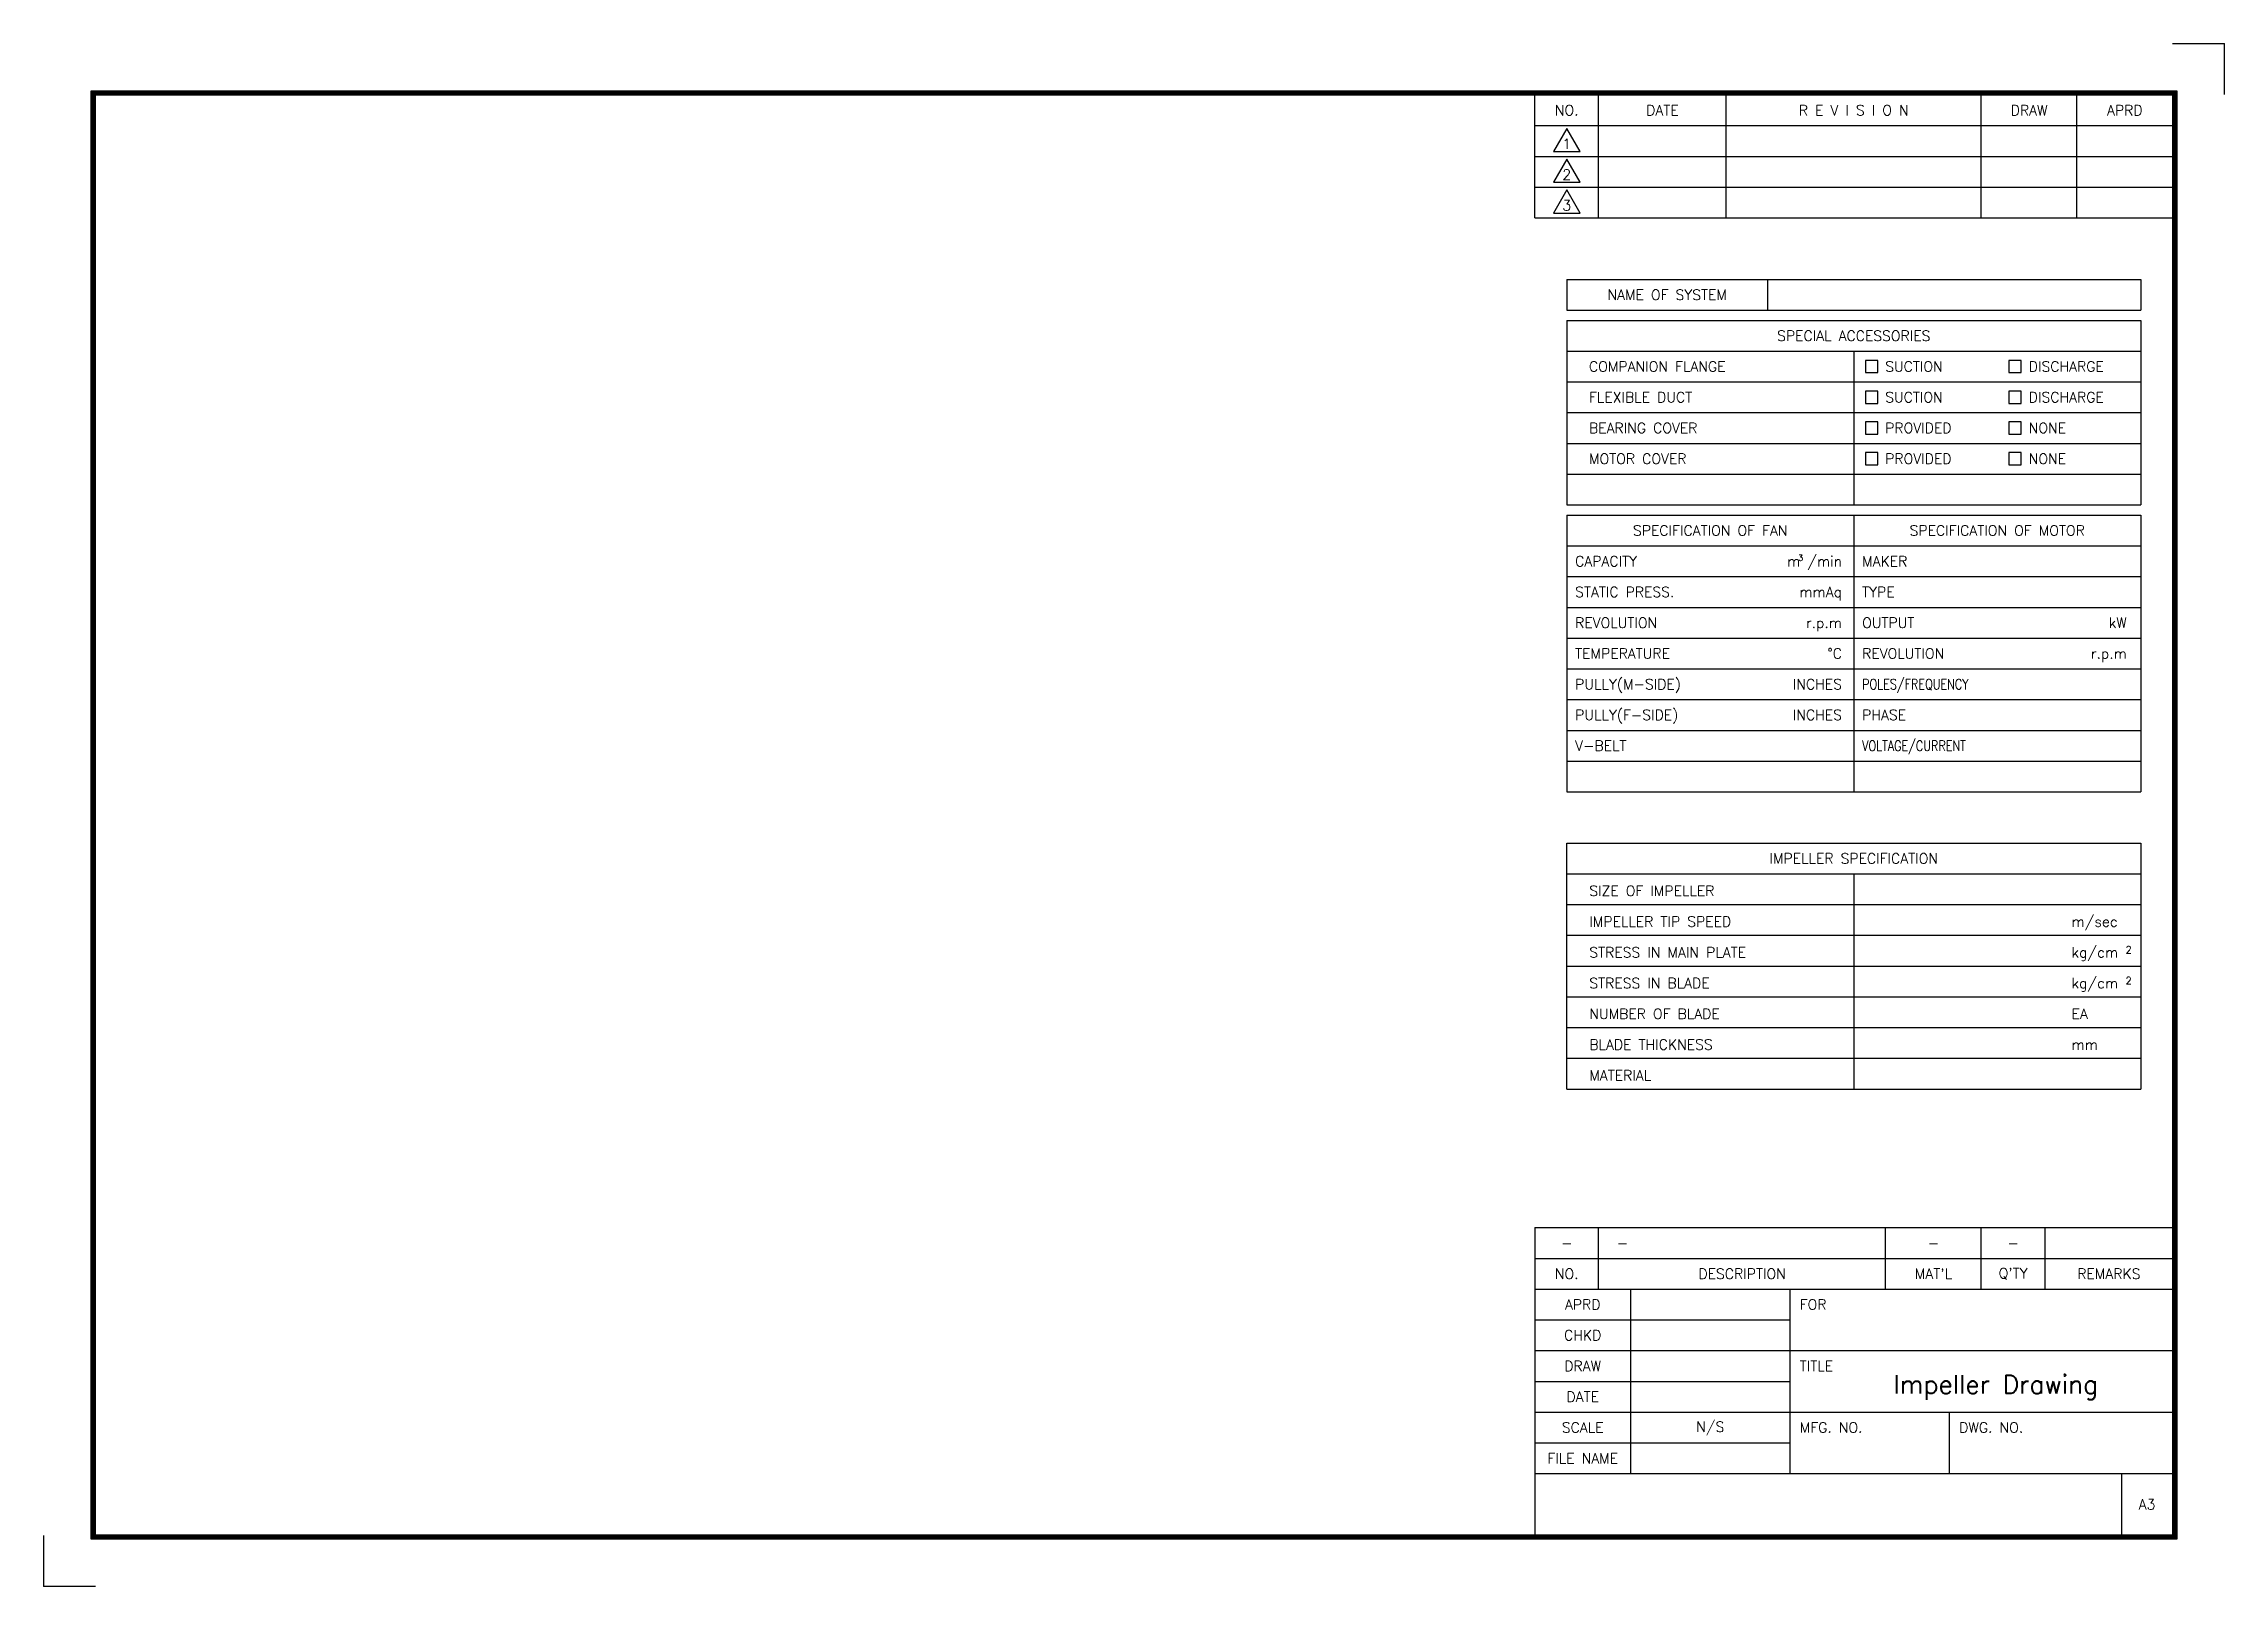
# Model space of a CAD drawing. Extents: x -136 to 290, y -174 to 127.
import ezdxf
from ezdxf.enums import TextEntityAlignment as Align

# ---------------------------------------------------------------- set-up
doc = ezdxf.new("R2010")
doc.units = 0
doc.header["$LTSCALE"] = 0.25
doc.styles.get("Standard").update_dxf_attribs({"font": 'romans.shx', "width": 0.8, "bigfont": 'whgtxt.shx'})

msp = doc.modelspace()

# ---------------------------------------------------------------- linework, layer by layer
at = {"color": 5}
for p, q in [((280, 127), (290.1, 127)), ((290.1, 117.1), (290.1, 127)), ((-135.6, -164.14), (-135.6, -174.04)), ((-125.5, -174.04), (-135.6, -174.04))]:
    msp.add_line(p, q, dxfattribs=at)
at = {"color": 4, "ltscale": 45.75}
for p, q in [((-126.3, 117.8), (280.8, 117.8)), ((-126.3, -164.84), (-126.3, 117.8)), ((-126.2, 117.7), (280.7, 117.7)), ((-126.2, -164.74), (-126.2, 117.7)), ((-126.1, 117.6), (280.6, 117.6)), ((-126.1, -164.64), (-126.1, 117.6)), ((-126, 117.5), (280.5, 117.5)), ((-126, -164.54), (-126, 117.5)), ((-125.9, 117.4), (280.4, 117.4)), ((-125.9, -164.44), (-125.9, 117.4)), ((-125.8, 117.3), (280.3, 117.3)), ((-125.8, -164.34), (-125.8, 117.3)), ((-125.7, 117.2), (280.2, 117.2)), ((-125.7, -164.24), (-125.7, 117.2)), ((-125.6, 117.1), (280.1, 117.1)), ((-125.6, -164.14), (-125.6, 117.1)), ((-125.5, 117), (280, 117)), ((-125.5, -164.04), (-125.5, 117)), ((167.95, 93), (167.95, 117)), ((192.85, 93), (192.85, 117)), ((242.65, 93), (242.65, 117)), ((261.32, 93), (261.32, 117)), ((280, 117), (280, -164.04)), ((280.1, 117.1), (280.1, -164.14)), ((280.2, 117.2), (280.2, -164.24)), ((280.3, 117.3), (280.3, -164.34)), ((280.4, 117.4), (280.4, -164.44)), ((280.5, 117.5), (280.5, -164.54)), ((280.6, 117.6), (280.6, -164.64)), ((280.7, 117.7), (280.7, -164.74)), ((280.8, 117.8), (280.8, -164.84)), ((155.5, 111), (280, 111)), ((161.72, 110.44), (159.13, 105.94)), ((164.32, 105.94), (161.72, 110.44)), ((155.5, 105), (280, 105)), ((159.13, 105.94), (164.32, 105.94)), ((161.72, 104.44), (159.13, 99.94)), ((164.32, 99.94), (161.72, 104.44)), ((155.5, 99), (280, 99)), ((159.13, 99.94), (164.32, 99.94)), ((161.72, 98.44), (159.13, 93.94)), ((164.32, 93.94), (161.72, 98.44)), ((159.13, 93.94), (164.32, 93.94)), ((155.5, 93), (280, 93)), ((161.72, 81), (273.77, 81)), ((161.72, 81), (161.72, 75)), ((200.94, 81), (200.94, 75)), ((273.77, 81), (273.77, 75)), ((161.72, 75), (273.77, 75)), ((161.72, 73), (273.77, 73)), ((161.72, 73), (161.72, 37)), ((273.77, 73), (273.77, 37)), ((161.72, 67), (273.77, 67)), ((217.75, 67), (217.75, 37)), ((220.03, 65.2), (220.03, 62.8)), ((222.43, 65.2), (220.03, 65.2)), ((222.43, 62.8), (222.43, 65.2)), ((250.44, 65.2), (248.04, 65.2)), ((248.04, 65.2), (248.04, 62.8)), ((250.44, 62.8), (250.44, 65.2)), ((161.72, 61), (273.77, 61)), ((220.03, 62.8), (222.43, 62.8)), ((248.04, 62.8), (250.44, 62.8)), ((222.43, 59.2), (220.03, 59.2)), ((220.03, 59.2), (220.03, 56.8)), ((220.03, 56.8), (222.43, 56.8)), ((222.43, 56.8), (222.43, 59.2)), ((250.44, 59.2), (248.04, 59.2)), ((248.04, 59.2), (248.04, 56.8)), ((248.04, 56.8), (250.44, 56.8)), ((250.44, 56.8), (250.44, 59.2)), ((161.72, 55), (273.77, 55)), ((222.43, 53.2), (220.03, 53.2)), ((220.03, 53.2), (220.03, 50.8)), ((222.43, 50.8), (222.43, 53.2)), ((250.44, 53.2), (248.04, 53.2)), ((248.04, 53.2), (248.04, 50.8)), ((250.44, 50.8), (250.44, 53.2)), ((161.72, 49), (273.77, 49)), ((220.03, 50.8), (222.43, 50.8)), ((220.03, 47.2), (220.03, 44.8)), ((222.43, 47.2), (220.03, 47.2)), ((222.43, 44.8), (222.43, 47.2)), ((248.04, 50.8), (250.44, 50.8)), ((250.44, 47.2), (248.04, 47.2)), ((248.04, 47.2), (248.04, 44.8)), ((250.44, 44.8), (250.44, 47.2)), ((161.72, 43), (273.77, 43)), ((220.03, 44.8), (222.43, 44.8)), ((248.04, 44.8), (250.44, 44.8)), ((161.72, 37), (273.77, 37)), ((161.72, 35), (273.77, 35)), ((161.72, 35), (161.72, -19)), ((217.75, 35), (217.75, -19)), ((273.77, 35), (273.77, -19)), ((161.72, 29), (273.77, 29)), ((161.72, 23), (273.77, 23)), ((161.72, 17), (273.77, 17)), ((161.72, 11), (273.77, 11)), ((161.72, 5), (273.77, 5)), ((161.72, -1), (273.77, -1)), ((161.72, -7), (273.77, -7)), ((161.72, -13), (273.77, -13)), ((161.72, -19), (273.77, -19)), ((161.72, -29), (273.77, -29)), ((161.72, -77), (161.72, -29)), ((273.77, -29), (273.77, -77)), ((161.72, -35), (273.77, -35)), ((217.75, -35), (217.75, -77)), ((161.72, -41), (273.77, -41)), ((161.72, -47), (273.77, -47)), ((161.72, -53), (273.77, -53)), ((161.72, -59), (273.77, -59)), ((161.72, -65), (273.77, -65)), ((161.72, -71), (273.77, -71)), ((161.72, -77), (273.77, -77)), ((155.5, -104.04), (280, -104.04)), ((167.95, -116.04), (167.95, -104.04)), ((223.97, -116.04), (223.97, -104.04)), ((242.65, -116.04), (242.65, -104.04)), ((255.1, -116.04), (255.1, -104.04)), ((155.5, -110.04), (280, -110.04)), ((174.17, -116.04), (174.17, -152.04)), ((205.3, -116.04), (205.3, -152.04)), ((155.5, -122.04), (205.3, -122.04)), ((155.5, -128.04), (205.3, -128.04)), ((205.3, -128.04), (280, -128.04)), ((155.5, -134.04), (205.3, -134.04)), ((155.5, -140.04), (205.3, -140.04)), ((205.3, -140.04), (280, -140.04)), ((236.42, -152.04), (236.42, -140.04)), ((155.5, -146.04), (205.3, -146.04)), ((155.5, -152.04), (280, -152.04)), ((270, -152.04), (270, -164.04)), ((280.8, -164.84), (-126.3, -164.84)), ((280.7, -164.74), (-126.2, -164.74)), ((280.6, -164.64), (-126.1, -164.64)), ((280.5, -164.54), (-126, -164.54)), ((280.4, -164.44), (-125.9, -164.44)), ((280.3, -164.34), (-125.8, -164.34)), ((280.2, -164.24), (-125.7, -164.24)), ((280.1, -164.14), (-125.6, -164.14)), ((280, -164.04), (-125.5, -164.04))]:
    msp.add_line(p, q, dxfattribs=at)
at = {"ltscale": 45.75}
for p, q in [((155.5, 93), (155.5, 117)), ((155.5, -104.04), (155.5, -164.04)), ((155.5, -116.04), (280, -116.04))]:
    msp.add_line(p, q, dxfattribs=at)

# ---------------------------------------------------------------- texts
at = {"color": 4, "ltscale": 45.75}
for s, p in [('NO.', (161.72, 114)), ('DATE', (180.4, 114)), ('R E V I S I O N', (217.75, 114)), ('DRAW', (251.99, 114)), ('APRD', (270.66, 114)), ('1', (161.72, 107.44)), ('2', (161.72, 101.44)), ('3', (161.72, 95.44)), ('NAME OF SYSTEM', (181.33, 78)), ('SPECIAL ACCESSORIES', (217.75, 70)), ('SPECIFICATION OF FAN', (189.74, 32)), ('SPECIFICATION OF MOTOR', (245.76, 32)), ('IMPELLER SPECIFICATION', (217.75, -32)), ('NO.', (161.72, -113.04)), ('DESCRIPTION', (195.96, -113.04)), ("MAT'L", (233.31, -113.04)), ("Q'TY", (248.87, -113.04)), ('REMARKS', (267.55, -113.04)), ('APRD', (164.84, -119.04)), ('CHKD', (164.84, -125.04)), ('DRAW', (164.84, -131.04)), ('DATE', (164.84, -137.04)), ('SCALE', (164.84, -143.04)), ('FILE NAME', (164.84, -149.04))]:
    msp.add_text(s, height=2, dxfattribs=at).set_placement(p, align=Align.MIDDLE)
for s, p in [('COMPANION FLANGE', (166.07, 64)), ('SUCTION', (223.89, 64)), ('DISCHARGE', (251.91, 64)), ('FLEXIBLE DUCT', (166.07, 58)), ('SUCTION', (223.89, 58)), ('DISCHARGE', (251.91, 58)), ('BEARING COVER', (166.07, 52)), ('PROVIDED', (223.89, 52)), ('NONE', (251.91, 52)), ('MOTOR COVER', (166.07, 46)), ('PROVIDED', (223.89, 46)), ('NONE', (251.91, 46)), ('CAPACITY', (163.36, 26)), ('MAKER', (219.39, 26)), ('STATIC PRESS.', (163.36, 20)), ('TYPE', (219.39, 20)), ('REVOLUTION', (163.36, 14)), ('OUTPUT', (219.39, 14)), ('TEMPERATURE', (163.36, 8)), ('REVOLUTION', (219.39, 8)), ('PULLY(M-SIDE)', (163.36, 2)), ('PULLY(F-SIDE)', (163.36, -4)), ('PHASE', (219.39, -4)), ('V-BELT', (163.36, -10)), ('FOR', (207.2, -119.04)), ('TITLE', (207.2, -131.04)), ('MFG. NO.', (207.2, -143.04)), ('DWG. NO.', (238.32, -143.04))]:
    msp.add_text(s, height=2, dxfattribs=at).set_placement(p, align=Align.MIDDLE_LEFT)
for s, p in [('m /min', (215.45, 26)), ('mmAq', (215.45, 20)), ('r.p.m', (215.45, 14)), ('kW', (271.06, 14)), ('%%DC', (215.45, 8)), ('r.p.m', (271.06, 8)), ('INCHES', (215.45, 2)), ('INCHES', (215.45, -4))]:
    msp.add_text(s, height=2, dxfattribs=at).set_placement(p, align=Align.MIDDLE_RIGHT)
for s, height, p in [('3', 1.2, (206.86, 26.06)), ('SIZE OF IMPELLER', 2, (166.13, -39.32)), ('IMPELLER TIP SPEED', 2, (166.13, -45.32)), ('m/sec', 2, (260.27, -45.32)), ('STRESS IN MAIN PLATE', 2, (166.13, -51.32)), ('kg/cm', 2, (260.27, -51.32)), ('2', 1.4, (270.79, -50.53)), ('STRESS IN BLADE', 2, (166.13, -57.32)), ('kg/cm', 2, (260.27, -57.32)), ('2', 1.4, (270.79, -56.53)), ('NUMBER OF BLADE', 2, (166.13, -63.32)), ('EA', 2, (260.27, -63.32)), ('BLADE THICKNESS', 2, (166.13, -69.32)), ('mm', 2, (260.27, -69.32)), ('MATERIAL', 2, (166.13, -75.32))]:
    msp.add_text(s, height=height, dxfattribs=at).set_placement(p)
at = {"color": 4, "ltscale": 45.75, "width": 0.8}
for s, p in [('POLES/FREQUENCY', (219.39, 2)), ('VOLTAGE/CURRENT', (219.39, -10))]:
    msp.add_text(s, height=2, dxfattribs=at).set_placement(p, align=Align.MIDDLE_LEFT)
at = {"color": 2, "ltscale": 45.75}
for s, height, p in [('-', 2, (161.72, -107.04)), ('-', 2, (233.31, -107.04)), ('-', 2, (248.87, -107.04)), ('Impeller Drawing', 3.6, (245.48, -135.14)), ('N/S', 2, (189.74, -143.04)), ('A3', 2, (275, -158.04))]:
    msp.add_text(s, height=height, dxfattribs=at).set_placement(p, align=Align.MIDDLE)
msp.add_text('-', height=2, dxfattribs=at).set_placement((171.5, -107.04), align=Align.MIDDLE_LEFT)

doc.saveas('drawing.dxf')
